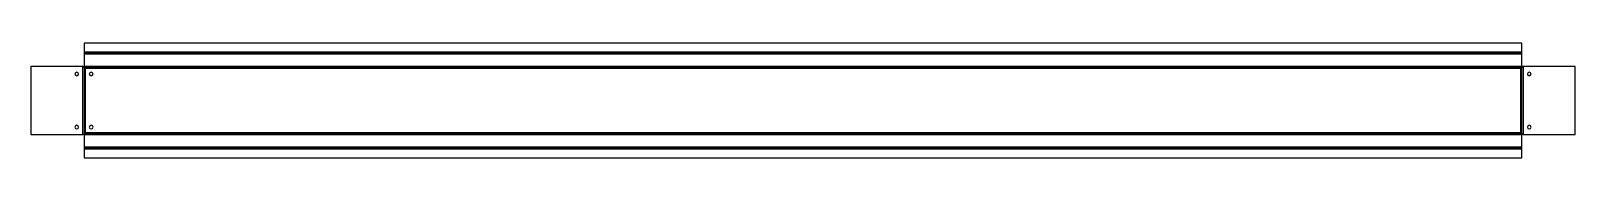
# Model space of a CAD drawing. Header units: millimetres. Extents: x -49 to 1379, y 0 to 106.
import ezdxf

# ---------------------------------------------------------------- set-up
doc = ezdxf.new("R2010")
doc.units = ezdxf.units.MM

msp = doc.modelspace()

# ---------------------------------------------------------------- linework, layer by layer
at = {"layer": 'BEND'}
for p, q in [((1329.8, 96.9), (0, 96.9)), ((-0.2, 83.5), (-0.2, 22.5)), ((1329.4, 83.7), (0.4, 83.7)), ((1330, 22.5), (1330, 83.5)), ((0.4, 22.4), (1329.4, 22.4)), ((0, 9.1), (1329.8, 9.1))]:
    msp.add_line(p, q, dxfattribs=at)
at = {"layer": 'BEND_EXTENT'}
for p, q in [((0, 98), (1329.8, 98)), ((1329.8, 95.8), (0, 95.8)), ((-1.4, 21.5), (-1.4, 84.5)), ((0, 84.8), (1329.8, 84.8)), ((1331.2, 84.5), (1331.2, 21.5)), ((1329.8, 21.3), (0, 21.3)), ((0, 10.3), (1329.8, 10.3)), ((1329.8, 8), (0, 8))]:
    msp.add_line(p, q, dxfattribs=at)
msp.add_lwpolyline([(1328.9, 23.5), (1328.9, 82.5), (0.9, 82.5), (0.9, 23.5)], close=True, dxfattribs=at)
at = {"layer": 'INTERIOR_PROFILES', "extrusion": (0, 0, -1)}
for centre in [(6.9, 77.5), (-6.4, 77.5), (-1336.7, 77.5), (6.9, 28.5), (-6.4, 28.5), (-1336.7, 28.5)]:
    msp.add_circle(centre, 1.7, dxfattribs=at)
at = {"layer": 'OUTER_PROFILES'}
msp.add_lwpolyline([(0.9, 82.5), (-1.4, 84.5), (-49.4, 84.5), (-49.4, 21.5), (-1.4, 21.5), (0.9, 23.5), (0, 21.3), (0, 0), (1329.8, 0), (1329.8, 21.3), (1328.9, 23.5), (1331.2, 21.5), (1379.2, 21.5), (1379.2, 84.5), (1331.2, 84.5), (1328.9, 82.5), (1329.8, 84.8), (1329.8, 106), (0, 106), (0, 84.8)], close=True, dxfattribs=at)

doc.saveas('drawing.dxf')
